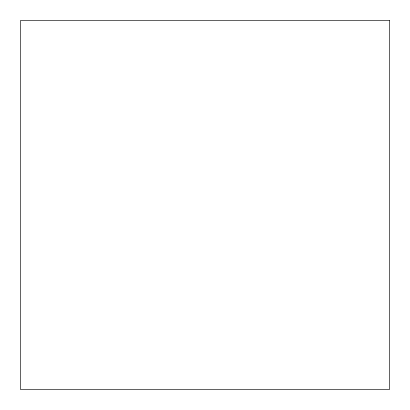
<?xml version="1.0" encoding="UTF-8"?>
<svg xmlns="http://www.w3.org/2000/svg" width="410" height="410" viewBox="0 0 410 410"><rect width="100%" height="100%" fill="white"/><g stroke="black" fill="none" stroke-linecap="round" stroke-linejoin="round"><path stroke-width="0.61" d="M389.5 20.5L20.5 20.5L20.5 389.5L389.5 389.5L389.5 20.5"/></g></svg>
